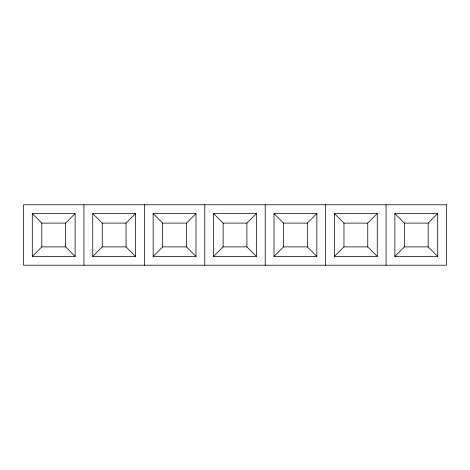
<?xml version="1.0" encoding="UTF-8"?>
<svg xmlns="http://www.w3.org/2000/svg" width="470" height="470" viewBox="0 0 470 470"><rect width="100%" height="100%" fill="white"/><g stroke="black" fill="none" stroke-linecap="round" stroke-linejoin="round"><path stroke-width="0.7" d="M32.301 256.414L41.818 246.897L41.818 223.103L32.301 213.586L75.124 213.586L75.124 256.414L32.301 256.414L32.301 213.586M75.124 256.414L65.612 246.897L65.612 223.103L75.124 213.586M92.731 256.414L102.248 246.897L102.248 223.103L92.731 213.586L135.554 213.586L135.554 256.414L92.731 256.414L92.731 213.586M135.554 256.414L126.036 246.897L126.036 223.103L135.554 213.586M153.161 256.414L162.679 246.897L186.467 246.897L195.984 256.414L153.161 256.414L153.161 213.586L195.984 213.586L195.984 256.414M186.467 246.897L186.467 223.103L195.984 213.586M213.586 256.414L223.103 246.897L246.897 246.897L256.414 256.414L213.586 256.414L213.586 213.586L256.414 213.586L256.414 256.414M246.897 246.897L246.897 223.103L256.414 213.586M274.016 256.414L283.533 246.897L283.533 223.103L274.016 213.586L316.839 213.586L316.839 256.414L274.016 256.414L274.016 213.586M283.533 223.103L307.321 223.103L316.839 213.586M334.446 256.414L343.964 246.897L367.752 246.897L377.269 256.414L334.446 256.414L334.446 213.586L377.269 213.586L377.269 256.414M367.752 246.897L367.752 223.103L377.269 213.586M394.876 256.414L404.388 246.897L404.388 223.103L394.876 213.586L437.699 213.586L437.699 256.414L394.876 256.414L394.876 213.586M437.699 256.414L428.182 246.897L428.182 223.103L437.699 213.586M41.818 223.103L65.612 223.103M102.248 223.103L126.036 223.103M153.161 213.586L162.679 223.103L186.467 223.103M213.586 213.586L223.103 223.103L246.897 223.103M334.446 213.586L343.964 223.103L367.752 223.103M404.388 223.103L428.182 223.103M41.818 246.897L65.612 246.897M102.248 246.897L126.036 246.897M283.533 246.897L307.321 246.897L316.839 256.414M404.388 246.897L428.182 246.897M386.07 204.785L386.07 265.215M343.964 223.103L343.964 246.897M325.645 204.785L325.645 265.215M307.321 223.103L307.321 246.897M265.215 204.785L265.215 265.215M223.103 223.103L223.103 246.897M204.785 204.785L204.785 265.215M162.679 223.103L162.679 246.897M144.355 204.785L144.355 265.215M83.93 204.785L83.93 265.215M446.5 204.785L23.5 204.785L23.5 265.215L446.5 265.215L446.5 204.785"/></g></svg>
